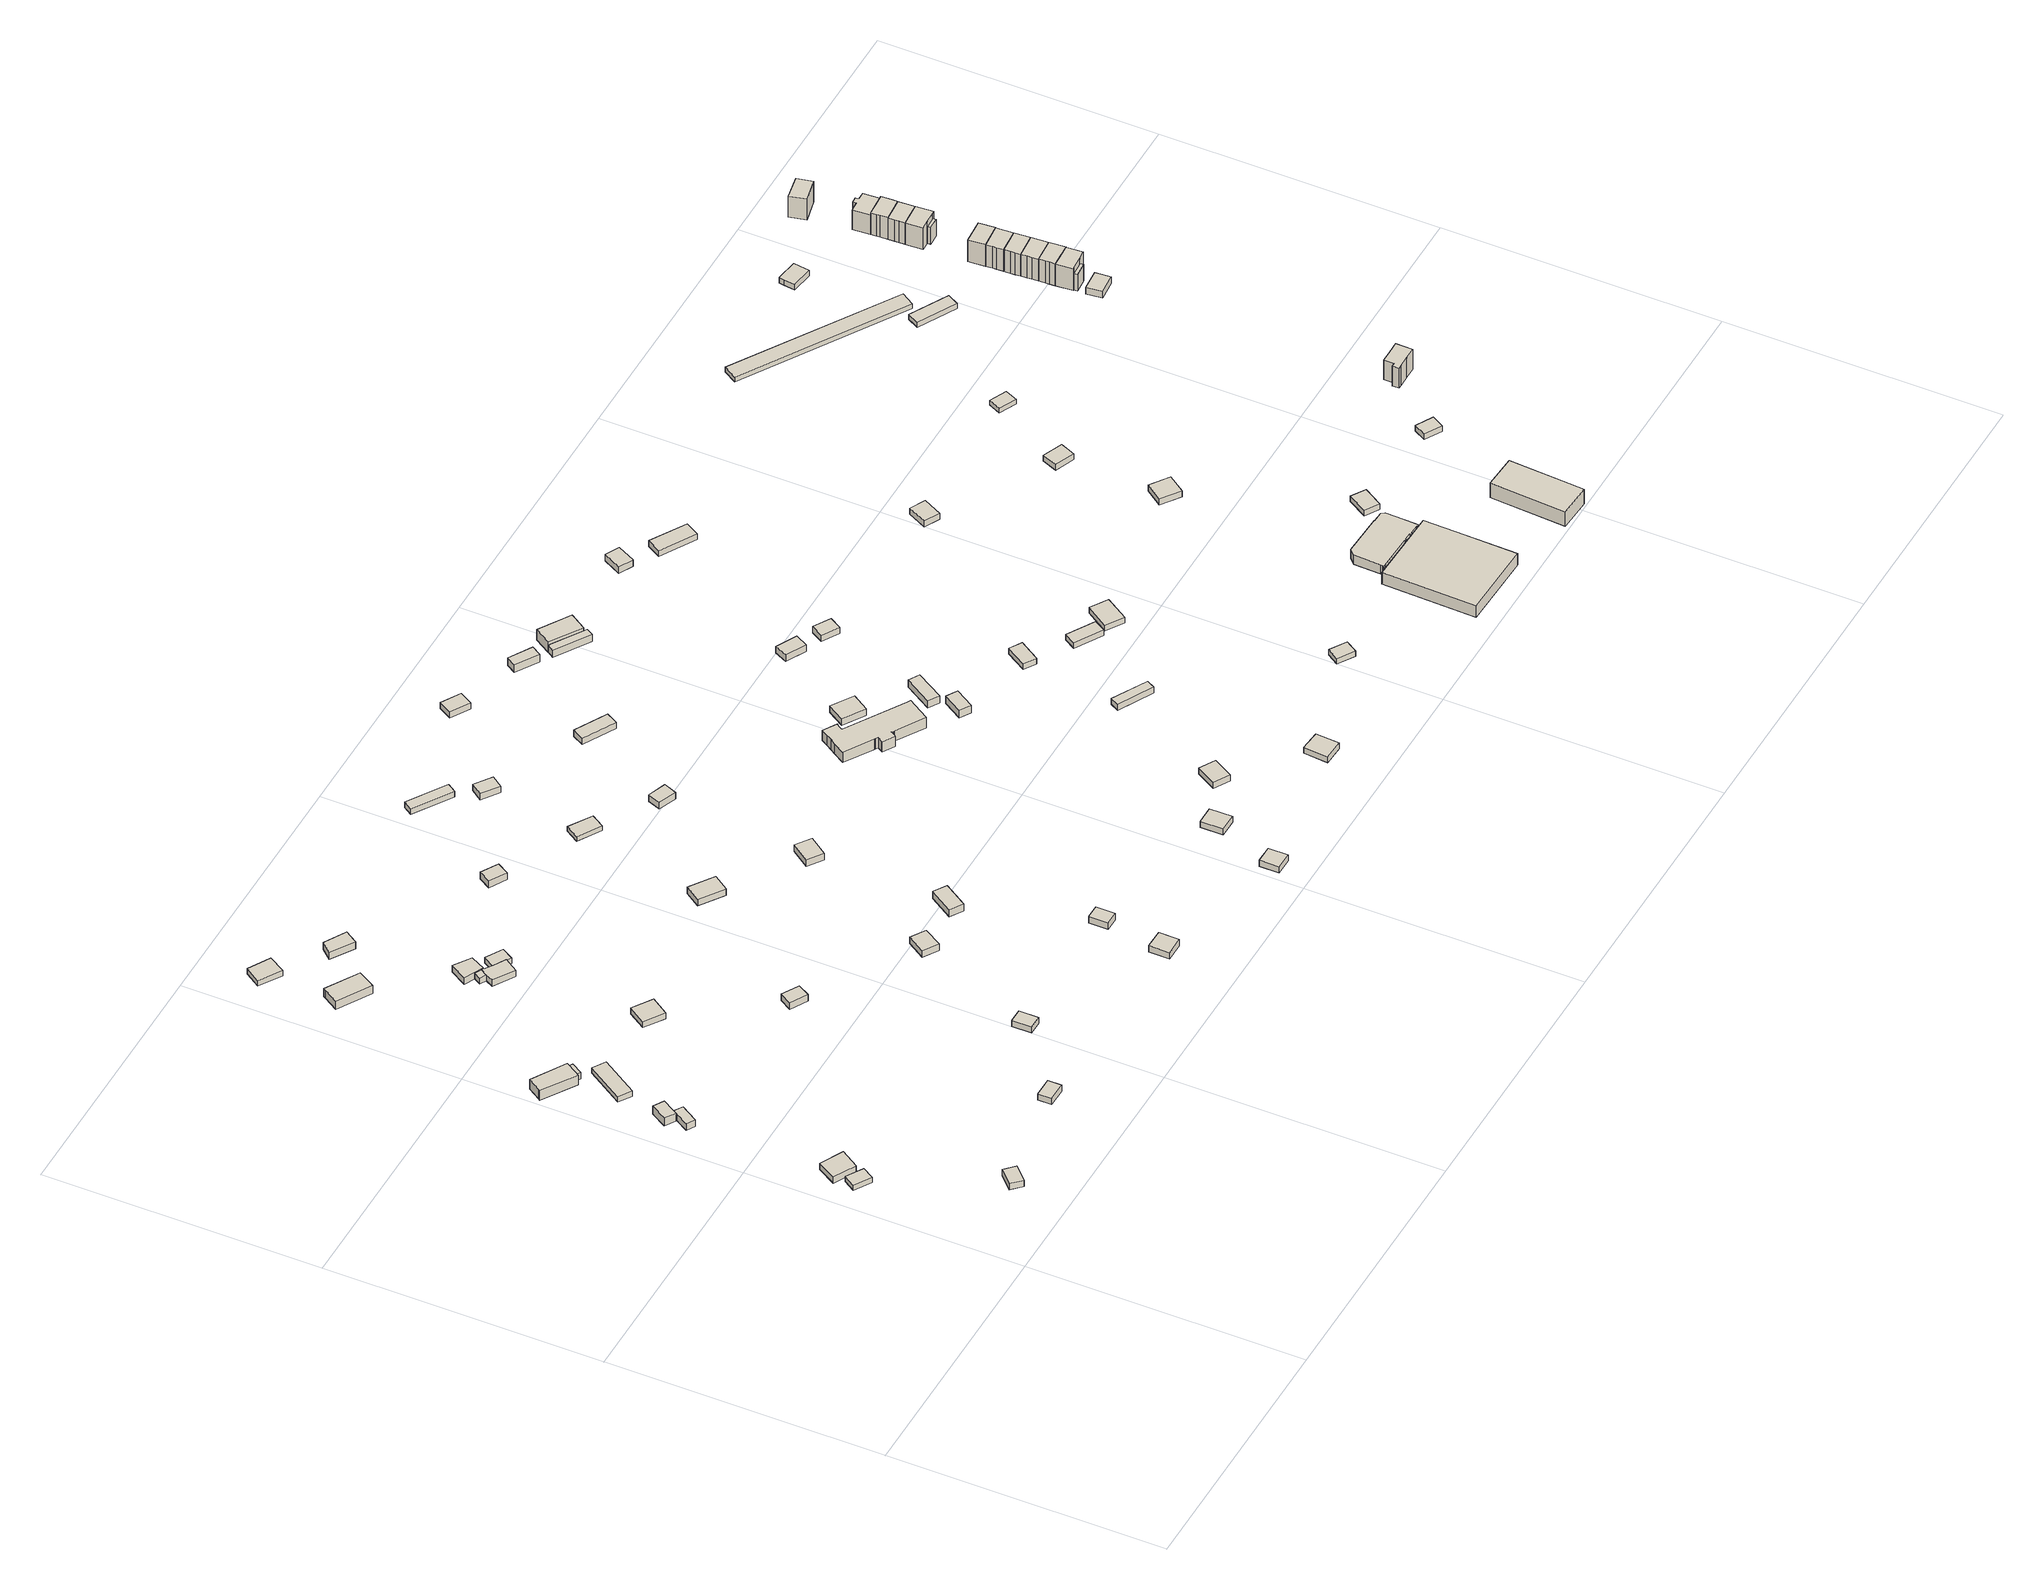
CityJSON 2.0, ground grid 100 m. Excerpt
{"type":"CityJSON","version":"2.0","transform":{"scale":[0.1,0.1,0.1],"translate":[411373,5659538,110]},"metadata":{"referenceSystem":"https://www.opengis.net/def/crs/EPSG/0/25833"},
"CityObjects":{
"building1":{"type":"Building","attributes":{"Dachtyp_tdc":"tdcPolyFlatRoof","Gemeindeschluessel":14612000,"Dachneigung":0,"QualitaetDacherkennung":60,"Geometrietyp2DReferenz":"3000","measuredHeight":2.19,"function":"31001_9998","roofType":"1000"},"geometry":[{"type":"Solid","lod":"1","boundaries":[[[[0,1,2,3]],[[4,5,6,7]],[[3,5,4,0]],[[2,6,5,3]],[[1,7,6,2]],[[0,4,7,1]]]]}]},
"building2":{"type":"Building","attributes":{"Gemeindeschluessel":14612000,"Dachtyp_tdc":"tdcPolyFlatRoof","Dachneigung":0,"QualitaetDacherkennung":74,"Geometrietyp2DReferenz":"3000","measuredHeight":2.67,"function":"31001_9998","roofType":"1000"},"geometry":[{"type":"Solid","lod":"1","boundaries":[[[[8,9,10,11]],[[12,13,14,15]],[[11,13,12,8]],[[10,14,13,11]],[[9,15,14,10]],[[8,12,15,9]]]]}]},
"building3":{"type":"Building","attributes":{"Dachtyp_tdc":"tdcGableRoof","Gemeindeschluessel":14612000,"Dachneigung":15.47,"QualitaetDacherkennung":60,"Geometrietyp2DReferenz":"3000","measuredHeight":3.1,"function":"31001_9998","roofType":"3100"},"geometry":[{"type":"Solid","lod":"1","boundaries":[[[[16,17,18,19]],[[20,21,22,23]],[[19,21,20,16]],[[18,22,21,19]],[[17,23,22,18]],[[16,20,23,17]]]]}]},
"building4":{"type":"Building","attributes":{"Dachtyp_tdc":"tdcPolyFlatRoof","Gemeindeschluessel":14612000,"Dachneigung":0,"QualitaetDacherkennung":65,"Geometrietyp2DReferenz":"3000","measuredHeight":2.77,"function":"31001_9998","roofType":"1000"},"geometry":[{"type":"Solid","lod":"1","boundaries":[[[[24,25,26,27,28,29]],[[30,31,32,33,34,35]],[[29,31,30,24]],[[28,32,31,29]],[[27,33,32,28]],[[26,34,33,27]],[[25,35,34,26]],[[24,30,35,25]]]]}]},
"building5":{"type":"Building","attributes":{"Dachtyp_tdc":"tdcPolyFlatRoof","Gemeindeschluessel":14612000,"Dachneigung":0,"QualitaetDacherkennung":77,"Geometrietyp2DReferenz":"3000","measuredHeight":3.38,"function":"31001_9998","roofType":"1000"},"geometry":[{"type":"Solid","lod":"1","boundaries":[[[[36,37,38,39,40]],[[41,42,43,33,32]],[[40,42,41,36]],[[39,43,42,40]],[[38,33,43,39]],[[37,32,33,38]],[[36,41,32,37]]]]}]},
"building6":{"type":"Building","attributes":{"Dachtyp_tdc":"tdcPolyFlatRoof","Gemeindeschluessel":14612000,"Dachneigung":8.25,"QualitaetDacherkennung":82,"Geometrietyp2DReferenz":"3000","measuredHeight":4.63,"function":"31001_9998","roofType":"2100"},"geometry":[{"type":"Solid","lod":"1","boundaries":[[[[44,45,46,47,48,49]],[[50,51,52,53,54,55]],[[49,51,50,44]],[[48,52,51,49]],[[47,53,52,48]],[[46,54,53,47]],[[45,55,54,46]],[[44,50,55,45]]]]}]},
"building7":{"type":"Building","attributes":{"Dachtyp_tdc":"tdcPolyFlatRoof","Gemeindeschluessel":14612000,"Dachneigung":2.99,"QualitaetDacherkennung":65,"Geometrietyp2DReferenz":"3000","measuredHeight":2.38,"function":"31001_9998","roofType":"2100"},"geometry":[{"type":"Solid","lod":"1","boundaries":[[[[56,57,58,59]],[[60,61,62,63]],[[59,61,60,56]],[[58,62,61,59]],[[57,63,62,58]],[[56,60,63,57]]]]}]},
"building8":{"type":"Building","attributes":{"Dachtyp_tdc":"tdcPolyFlatRoof","Gemeindeschluessel":14612000,"Dachneigung":6.29,"QualitaetDacherkennung":55,"Geometrietyp2DReferenz":"3000","measuredHeight":2.85,"function":"31001_9998","roofType":"2100"},"geometry":[{"type":"Solid","lod":"1","boundaries":[[[[64,65,66,67]],[[68,69,70,71]],[[67,69,68,64]],[[66,70,69,67]],[[65,71,70,66]],[[64,68,71,65]]]]}]},
"building9":{"type":"Building","attributes":{"Dachtyp_tdc":"tdcGableRoof","Gemeindeschluessel":14612000,"Dachneigung":10.19,"QualitaetDacherkennung":30,"Geometrietyp2DReferenz":"3000","measuredHeight":3.27,"function":"31001_9998","roofType":"3100"},"geometry":[{"type":"Solid","lod":"1","boundaries":[[[[72,73,74,75]],[[76,77,78,79]],[[75,77,76,72]],[[74,78,77,75]],[[73,79,78,74]],[[72,76,79,73]]]]}]},
"building10":{"type":"Building","attributes":{"Dachtyp_tdc":"tdcFreeFormRoof","Gemeindeschluessel":14612000,"Dachneigung":12.77,"QualitaetDacherkennung":85,"Geometrietyp2DReferenz":"3000","measuredHeight":3.89,"function":"31001_9998","roofType":"5000"},"geometry":[{"type":"Solid","lod":"1","boundaries":[[[[80,81,82,83,84]],[[85,86,87,88,89]],[[84,86,85,80]],[[83,87,86,84]],[[82,88,87,83]],[[81,89,88,82]],[[80,85,89,81]]]]}]},
"building11":{"type":"Building","attributes":{"Dachtyp_tdc":"tdcPolyFlatRoof","Gemeindeschluessel":14612000,"Dachneigung":4.41,"QualitaetDacherkennung":58,"Geometrietyp2DReferenz":"3000","measuredHeight":2.63,"function":"31001_9998","roofType":"2100"},"geometry":[{"type":"Solid","lod":"1","boundaries":[[[[90,91,92,93]],[[94,95,96,97]],[[93,95,94,90]],[[92,96,95,93]],[[91,97,96,92]],[[90,94,97,91]]]]}]},
"building12":{"type":"Building","attributes":{"Dachtyp_tdc":"tdcPolyFlatRoof","Gemeindeschluessel":14612000,"Dachneigung":3.21,"QualitaetDacherkennung":76,"Geometrietyp2DReferenz":"3000","measuredHeight":2.67,"function":"31001_9998","roofType":"2100"},"geometry":[{"type":"Solid","lod":"1","boundaries":[[[[98,99,100,101]],[[102,103,104,105]],[[101,103,102,98]],[[100,104,103,101]],[[99,105,104,100]],[[98,102,105,99]]]]}]},
"building13":{"type":"Building","attributes":{"Gemeindeschluessel":14612000,"Geometrietyp2DReferenz":"3000","function":"31001_9998","roofType":"9999"},"children":["building13-1","building13-2","building13-3"]},
"building13-1":{"type":"BuildingPart","attributes":{"Dachtyp_tdc":"tdcPolyFlatRoof","Dachneigung":4.02,"QualitaetDacherkennung":65,"Geometrietyp2DReferenz":"3000","measuredHeight":2.6,"roofType":"2100"},"parents":["building13"],"geometry":[{"type":"Solid","lod":"1","boundaries":[[[[106,107,108,109]],[[110,111,112,113]],[[109,111,110,106]],[[108,112,111,109]],[[107,113,112,108]],[[106,110,113,107]]]]}]},
"building13-2":{"type":"BuildingPart","attributes":{"Dachtyp_tdc":"tdcPolyFlatRoof","Dachneigung":4.19,"QualitaetDacherkennung":69,"Geometrietyp2DReferenz":"3000","measuredHeight":2.84,"roofType":"2100"},"parents":["building13"],"geometry":[{"type":"Solid","lod":"1","boundaries":[[[[114,115,116,117,118,119,120,121]],[[122,113,112,123,124,125,126,127]],[[121,113,122,114]],[[120,112,113,121]],[[119,123,112,120]],[[118,124,123,119]],[[117,125,124,118]],[[116,126,125,117]],[[115,127,126,116]],[[114,122,127,115]]]]}]},
"building13-3":{"type":"BuildingPart","attributes":{"Dachtyp_tdc":"tdcPolyFlatRoof","Dachneigung":5.09,"QualitaetDacherkennung":75,"Geometrietyp2DReferenz":"3000","measuredHeight":3.14,"roofType":"2100"},"parents":["building13"],"geometry":[{"type":"Solid","lod":"1","boundaries":[[[[128,129,130,131,132]],[[133,134,135,123,111]],[[132,134,133,128]],[[131,135,134,132]],[[130,123,135,131]],[[129,111,123,130]],[[128,133,111,129]]]]}]},
"building14":{"type":"Building","attributes":{"Dachtyp_tdc":"tdcPolyFlatRoof","Gemeindeschluessel":14612000,"Dachneigung":3.77,"QualitaetDacherkennung":76,"Geometrietyp2DReferenz":"3000","measuredHeight":2.99,"function":"31001_9998","roofType":"2100"},"geometry":[{"type":"Solid","lod":"1","boundaries":[[[[136,137,138,139]],[[140,141,142,143]],[[139,141,140,136]],[[138,142,141,139]],[[137,143,142,138]],[[136,140,143,137]]]]}]},
"building15":{"type":"Building","attributes":{"Dachtyp_tdc":"tdcPolyFlatRoof","Gemeindeschluessel":14612000,"Dachneigung":6.79,"QualitaetDacherkennung":83,"Geometrietyp2DReferenz":"3000","measuredHeight":3.22,"function":"31001_9998","roofType":"2100"},"geometry":[{"type":"Solid","lod":"1","boundaries":[[[[144,145,146,147]],[[148,149,150,151]],[[147,149,148,144]],[[146,150,149,147]],[[145,151,150,146]],[[144,148,151,145]]]]}]},
"building16":{"type":"Building","attributes":{"Dachtyp_tdc":"tdcGableRoof","Gemeindeschluessel":14612000,"Dachneigung":20.32,"QualitaetDacherkennung":47,"Geometrietyp2DReferenz":"3000","measuredHeight":3.63,"function":"31001_9998","roofType":"3100"},"geometry":[{"type":"Solid","lod":"1","boundaries":[[[[152,153,154,155]],[[156,157,158,159]],[[155,157,156,152]],[[154,158,157,155]],[[153,159,158,154]],[[152,156,159,153]]]]}]},
"building17":{"type":"Building","attributes":{"Dachtyp_tdc":"tdcPolyFlatRoof","Gemeindeschluessel":14612000,"Dachneigung":7.93,"QualitaetDacherkennung":79,"Geometrietyp2DReferenz":"3000","measuredHeight":2.63,"function":"31001_9998","roofType":"2100"},"geometry":[{"type":"Solid","lod":"1","boundaries":[[[[160,161,162,163,164]],[[165,166,167,168,169]],[[164,166,165,160]],[[163,167,166,164]],[[162,168,167,163]],[[161,169,168,162]],[[160,165,169,161]]]]}]},
"building18":{"type":"Building","attributes":{"Dachtyp_tdc":"tdcPolyFlatRoof","Gemeindeschluessel":14612000,"Dachneigung":0,"QualitaetDacherkennung":78,"Geometrietyp2DReferenz":"3000","measuredHeight":2.7,"function":"31001_9998","roofType":"1000"},"geometry":[{"type":"Solid","lod":"1","boundaries":[[[[170,171,172,173]],[[174,175,176,177]],[[173,175,174,170]],[[172,176,175,173]],[[171,177,176,172]],[[170,174,177,171]]]]}]},
"building19":{"type":"Building","attributes":{"Dachtyp_tdc":"tdcPolyFlatRoof","Gemeindeschluessel":14612000,"Dachneigung":5.38,"QualitaetDacherkennung":81,"Geometrietyp2DReferenz":"3000","measuredHeight":3.2,"function":"31001_9998","roofType":"2100"},"geometry":[{"type":"Solid","lod":"1","boundaries":[[[[178,179,180,181]],[[182,183,184,185]],[[181,183,182,178]],[[180,184,183,181]],[[179,185,184,180]],[[178,182,185,179]]]]}]},
"building20":{"type":"Building","attributes":{"Dachtyp_tdc":"tdcHipAndGableRoof","Gemeindeschluessel":14612000,"Dachneigung":15.43,"QualitaetDacherkennung":49,"Geometrietyp2DReferenz":"3000","measuredHeight":3.57,"function":"31001_9998","roofType":"5000"},"geometry":[{"type":"Solid","lod":"1","boundaries":[[[[186,187,188,189]],[[190,191,192,193]],[[189,191,190,186]],[[188,192,191,189]],[[187,193,192,188]],[[186,190,193,187]]]]}]},
"building21":{"type":"Building","attributes":{"Dachtyp_tdc":"tdcTentRoof","Gemeindeschluessel":14612000,"Dachneigung":10.96,"QualitaetDacherkennung":52,"Geometrietyp2DReferenz":"3000","measuredHeight":3.42,"function":"31001_9998","roofType":"3500"},"geometry":[{"type":"Solid","lod":"1","boundaries":[[[[194,195,196,197]],[[198,199,200,201]],[[197,199,198,194]],[[196,200,199,197]],[[195,201,200,196]],[[194,198,201,195]]]]}]},
"building22":{"type":"Building","attributes":{"Dachtyp_tdc":"tdcGableRoof","Gemeindeschluessel":14612000,"Dachneigung":11.71,"QualitaetDacherkennung":52,"Geometrietyp2DReferenz":"3000","measuredHeight":3.81,"function":"31001_9998","roofType":"3100"},"geometry":[{"type":"Solid","lod":"1","boundaries":[[[[202,203,204,205]],[[206,207,208,209]],[[205,207,206,202]],[[204,208,207,205]],[[203,209,208,204]],[[202,206,209,203]]]]}]},
"building23":{"type":"Building","attributes":{"Dachtyp_tdc":"tdcPolyFlatRoof","Gemeindeschluessel":14612000,"Dachneigung":10.62,"QualitaetDacherkennung":58,"Geometrietyp2DReferenz":"3000","measuredHeight":3.45,"function":"31001_9998","roofType":"2100"},"geometry":[{"type":"Solid","lod":"1","boundaries":[[[[210,211,212,213]],[[214,215,216,217]],[[213,215,214,210]],[[212,216,215,213]],[[211,217,216,212]],[[210,214,217,211]]]]}]},
"building24":{"type":"Building","attributes":{"Dachtyp_tdc":"tdcGableRoof","Gemeindeschluessel":14612000,"Dachneigung":15.2,"QualitaetDacherkennung":51,"Geometrietyp2DReferenz":"3000","measuredHeight":2.6,"function":"31001_9998","roofType":"3100"},"geometry":[{"type":"Solid","lod":"1","boundaries":[[[[218,219,220,221]],[[222,223,224,225]],[[221,223,222,218]],[[220,224,223,221]],[[219,225,224,220]],[[218,222,225,219]]]]}]},
"building25":{"type":"Building","attributes":{"Dachtyp_tdc":"tdcPolyFlatRoof","Gemeindeschluessel":14612000,"Dachneigung":0,"QualitaetDacherkennung":83,"Geometrietyp2DReferenz":"3000","measuredHeight":2.79,"function":"31001_9998","roofType":"1000"},"geometry":[{"type":"Solid","lod":"1","boundaries":[[[[226,227,228,229]],[[230,231,232,233]],[[229,231,230,226]],[[228,232,231,229]],[[227,233,232,228]],[[226,230,233,227]]]]}]},
"building26":{"type":"Building","attributes":{"Dachtyp_tdc":"tdcGableRoof","Gemeindeschluessel":14612000,"Dachneigung":15.98,"QualitaetDacherkennung":61,"Geometrietyp2DReferenz":"3000","measuredHeight":2.71,"function":"31001_9998","roofType":"3100"},"geometry":[{"type":"Solid","lod":"1","boundaries":[[[[234,235,236,237]],[[238,239,240,241]],[[237,239,238,234]],[[236,240,239,237]],[[235,241,240,236]],[[234,238,241,235]]]]}]},
"building27":{"type":"Building","attributes":{"Dachtyp_tdc":"tdcGableRoof","Gemeindeschluessel":14612000,"Dachneigung":13.37,"QualitaetDacherkennung":80,"Geometrietyp2DReferenz":"3000","measuredHeight":3.08,"function":"31001_9998","roofType":"3100"},"geometry":[{"type":"Solid","lod":"1","boundaries":[[[[242,243,244,245]],[[246,247,248,249]],[[245,247,246,242]],[[244,248,247,245]],[[243,249,248,244]],[[242,246,249,243]]]]}]},
"building28":{"type":"Building","attributes":{"Dachtyp_tdc":"tdcPolyFlatRoof","Gemeindeschluessel":14612000,"Dachneigung":6.97,"QualitaetDacherkennung":77,"Geometrietyp2DReferenz":"3000","measuredHeight":3.12,"function":"31001_9998","roofType":"2100"},"geometry":[{"type":"Solid","lod":"1","boundaries":[[[[250,251,252,253]],[[254,255,256,257]],[[253,255,254,250]],[[252,256,255,253]],[[251,257,256,252]],[[250,254,257,251]]]]}]},
"building29":{"type":"Building","attributes":{"Dachtyp_tdc":"tdcHipAndGableRoof","Gemeindeschluessel":14612000,"Dachneigung":10.54,"QualitaetDacherkennung":52,"Geometrietyp2DReferenz":"3000","measuredHeight":3.24,"function":"31001_9998","roofType":"5000"},"geometry":[{"type":"Solid","lod":"1","boundaries":[[[[258,259,260,261]],[[262,263,264,265]],[[261,263,262,258]],[[260,264,263,261]],[[259,265,264,260]],[[258,262,265,259]]]]}]},
"building30":{"type":"Building","attributes":{"Dachtyp_tdc":"tdcHipAndGableRoof","Gemeindeschluessel":14612000,"Dachneigung":11.2,"QualitaetDacherkennung":63,"Geometrietyp2DReferenz":"3000","measuredHeight":3.08,"function":"31001_9998","roofType":"5000"},"geometry":[{"type":"Solid","lod":"1","boundaries":[[[[266,267,268,269]],[[270,271,272,273]],[[269,271,270,266]],[[268,272,271,269]],[[267,273,272,268]],[[266,270,273,267]]]]}]},
"building31":{"type":"Building","attributes":{"Dachtyp_tdc":"tdcPolyFlatRoof","Gemeindeschluessel":14612000,"Dachneigung":0,"QualitaetDacherkennung":61,"Geometrietyp2DReferenz":"3000","measuredHeight":2.67,"function":"31001_9998","roofType":"1000"},"geometry":[{"type":"Solid","lod":"1","boundaries":[[[[274,275,276,277]],[[278,279,280,281]],[[277,279,278,274]],[[276,280,279,277]],[[275,281,280,276]],[[274,278,281,275]]]]}]},
"building32":{"type":"Building","attributes":{"Dachtyp_tdc":"tdcPolyFlatRoof","Gemeindeschluessel":14612000,"Dachneigung":2.78,"QualitaetDacherkennung":72,"Geometrietyp2DReferenz":"3000","measuredHeight":2.74,"function":"31001_9998","roofType":"2100"},"geometry":[{"type":"Solid","lod":"1","boundaries":[[[[282,283,284,285]],[[286,287,288,289]],[[285,287,286,282]],[[284,288,287,285]],[[283,289,288,284]],[[282,286,289,283]]]]}]},
"building33":{"type":"Building","attributes":{"Dachtyp_tdc":"tdcGableRoof","Gemeindeschluessel":14612000,"Dachneigung":12.45,"QualitaetDacherkennung":87,"Geometrietyp2DReferenz":"3000","measuredHeight":3.04,"function":"31001_9998","roofType":"3100"},"geometry":[{"type":"Solid","lod":"1","boundaries":[[[[290,291,292,293]],[[294,295,296,297]],[[293,295,294,290]],[[292,296,295,293]],[[291,297,296,292]],[[290,294,297,291]]]]}]},
"building34":{"type":"Building","attributes":{"Dachtyp_tdc":"tdcFreeFormRoof","Gemeindeschluessel":14612000,"Dachneigung":19.95,"QualitaetDacherkennung":76,"Geometrietyp2DReferenz":"3000","measuredHeight":5.68,"function":"31001_9998","roofType":"5000"},"geometry":[{"type":"Solid","lod":"1","boundaries":[[[[298,299,300,301,302,303,304,305,306,307,308,309,310,311,312,313,314,315,316,317,318,319]],[[320,321,322,323,324,325,326,327,328,329,330,331,332,333,334,335,336,337,338,339,340,341]],[[319,321,320,298]],[[318,322,321,319]],[[317,323,322,318]],[[316,324,323,317]],[[315,325,324,316]],[[314,326,325,315]],[[313,327,326,314]],[[312,328,327,313]],[[311,329,328,312]],[[310,330,329,311]],[[309,331,330,310]],[[308,332,331,309]],[[307,333,332,308]],[[306,334,333,307]],[[305,335,334,306]],[[304,336,335,305]],[[303,337,336,304]],[[302,338,337,303]],[[301,339,338,302]],[[300,340,339,301]],[[299,341,340,300]],[[298,320,341,299]]]]}]},
"building35":{"type":"Building","attributes":{"Dachtyp_tdc":"tdcPolyFlatRoof","Gemeindeschluessel":14612000,"Dachneigung":3.28,"QualitaetDacherkennung":84,"Geometrietyp2DReferenz":"3000","measuredHeight":2.96,"function":"31001_9998","roofType":"2100"},"geometry":[{"type":"Solid","lod":"1","boundaries":[[[[342,343,344,345]],[[346,347,348,349]],[[345,347,346,342]],[[344,348,347,345]],[[343,349,348,344]],[[342,346,349,343]]]]}]},
"building36":{"type":"Building","attributes":{"Dachtyp_tdc":"tdcGableRoof","Gemeindeschluessel":14612000,"Dachneigung":14.15,"QualitaetDacherkennung":78,"Geometrietyp2DReferenz":"3000","measuredHeight":3.52,"function":"31001_9998","roofType":"3100"},"geometry":[{"type":"Solid","lod":"1","boundaries":[[[[350,351,352,353]],[[354,355,356,357]],[[353,355,354,350]],[[352,356,355,353]],[[351,357,356,352]],[[350,354,357,351]]]]}]},
"building37":{"type":"Building","attributes":{"Dachtyp_tdc":"tdcGableRoof","Gemeindeschluessel":14612000,"Dachneigung":11.09,"QualitaetDacherkennung":56,"Geometrietyp2DReferenz":"3000","measuredHeight":3.23,"function":"31001_9998","roofType":"3100"},"geometry":[{"type":"Solid","lod":"1","boundaries":[[[[358,359,360,361]],[[362,363,364,365]],[[361,363,362,358]],[[360,364,363,361]],[[359,365,364,360]],[[358,362,365,359]]]]}]},
"building38":{"type":"Building","attributes":{"Dachtyp_tdc":"tdcPolyFlatRoof","Gemeindeschluessel":14612000,"Dachneigung":8.14,"QualitaetDacherkennung":82,"Geometrietyp2DReferenz":"3000","measuredHeight":3.46,"function":"31001_9998","roofType":"2100"},"geometry":[{"type":"Solid","lod":"1","boundaries":[[[[366,367,368,369]],[[370,371,372,373]],[[369,371,370,366]],[[368,372,371,369]],[[367,373,372,368]],[[366,370,373,367]]]]}]},
"building39":{"type":"Building","attributes":{"Dachtyp_tdc":"tdcPolyFlatRoof","Gemeindeschluessel":14612000,"Dachneigung":4.74,"QualitaetDacherkennung":84,"Geometrietyp2DReferenz":"3000","measuredHeight":3.33,"function":"31001_9998","roofType":"2100"},"geometry":[{"type":"Solid","lod":"1","boundaries":[[[[374,375,376,377]],[[378,379,380,381]],[[377,379,378,374]],[[376,380,379,377]],[[375,381,380,376]],[[374,378,381,375]]]]}]},
"building40":{"type":"Building","attributes":{"Dachtyp_tdc":"tdcPolyFlatRoof","Gemeindeschluessel":14612000,"Dachneigung":7.31,"QualitaetDacherkennung":73,"Geometrietyp2DReferenz":"3000","measuredHeight":3.19,"function":"31001_9998","roofType":"2100"},"geometry":[{"type":"Solid","lod":"1","boundaries":[[[[382,383,384,385,386]],[[387,388,389,390,391]],[[386,388,387,382]],[[385,389,388,386]],[[384,390,389,385]],[[383,391,390,384]],[[382,387,391,383]]]]}]},
"building41":{"type":"Building","attributes":{"Dachtyp_tdc":"tdcFreeFormRoof","Gemeindeschluessel":14612000,"Dachneigung":34.66,"QualitaetDacherkennung":83,"Geometrietyp2DReferenz":"3000","measuredHeight":5.57,"function":"31001_9998","roofType":"5000"},"geometry":[{"type":"Solid","lod":"1","boundaries":[[[[392,393,394,395,396,397]],[[398,399,400,401,402,403]],[[397,399,398,392]],[[396,400,399,397]],[[395,401,400,396]],[[394,402,401,395]],[[393,403,402,394]],[[392,398,403,393]]]]}]},
"building42":{"type":"Building","attributes":{"Dachtyp_tdc":"tdcPolyFlatRoof","Gemeindeschluessel":14612000,"Dachneigung":2.84,"QualitaetDacherkennung":66,"Geometrietyp2DReferenz":"3000","measuredHeight":2.6,"function":"31001_9998","roofType":"2100"},"geometry":[{"type":"Solid","lod":"1","boundaries":[[[[404,405,406,407]],[[408,409,410,411]],[[407,409,408,404]],[[406,410,409,407]],[[405,411,410,406]],[[404,408,411,405]]]]}]},
"building43":{"type":"Building","attributes":{"Dachtyp_tdc":"tdcPolyFlatRoof","Gemeindeschluessel":14612000,"Dachneigung":7.5,"QualitaetDacherkennung":74,"Geometrietyp2DReferenz":"3000","measuredHeight":3,"function":"31001_9998","roofType":"2100"},"geometry":[{"type":"Solid","lod":"1","boundaries":[[[[412,413,414,415]],[[416,417,418,419]],[[415,417,416,412]],[[414,418,417,415]],[[413,419,418,414]],[[412,416,419,413]]]]}]},
"building44":{"type":"Building","attributes":{"Dachtyp_tdc":"tdcPolyFlatRoof","Gemeindeschluessel":14612000,"Dachneigung":6.15,"QualitaetDacherkennung":57,"Geometrietyp2DReferenz":"3000","measuredHeight":2.83,"function":"31001_9998","roofType":"2100"},"geometry":[{"type":"Solid","lod":"1","boundaries":[[[[420,421,422,423]],[[424,425,426,427]],[[423,425,424,420]],[[422,426,425,423]],[[421,427,426,422]],[[420,424,427,421]]]]}]},
"building45":{"type":"Building","attributes":{"Dachtyp_tdc":"tdcPolyFlatRoof","Gemeindeschluessel":14612000,"Dachneigung":5.39,"QualitaetDacherkennung":76,"Geometrietyp2DReferenz":"3000","measuredHeight":2.94,"function":"31001_9998","roofType":"2100"},"geometry":[{"type":"Solid","lod":"1","boundaries":[[[[428,429,430,431]],[[432,433,434,435]],[[431,433,432,428]],[[430,434,433,431]],[[429,435,434,430]],[[428,432,435,429]]]]}]},
"building46":{"type":"Building","attributes":{"Dachtyp_tdc":"tdcPolyFlatRoof","Gemeindeschluessel":14612000,"Dachneigung":0,"QualitaetDacherkennung":74,"Geometrietyp2DReferenz":"3000","measuredHeight":2.27,"function":"31001_9998","roofType":"1000"},"geometry":[{"type":"Solid","lod":"1","boundaries":[[[[436,437,438,439]],[[440,441,442,443]],[[439,441,440,436]],[[438,442,441,439]],[[437,443,442,438]],[[436,440,443,437]]]]}]},
"building47":{"type":"Building","attributes":{"Dachtyp_tdc":"tdcPolyFlatRoof","Gemeindeschluessel":14612000,"Dachneigung":3.2,"QualitaetDacherkennung":84,"Geometrietyp2DReferenz":"3000","measuredHeight":2.33,"function":"31001_9998","roofType":"2100"},"geometry":[{"type":"Solid","lod":"1","boundaries":[[[[444,445,446,447]],[[448,449,450,451]],[[447,449,448,444]],[[446,450,449,447]],[[445,451,450,446]],[[444,448,451,445]]]]}]},
"building48":{"type":"Building","attributes":{"Dachtyp_tdc":"tdcGableRoof","Gemeindeschluessel":14612000,"Dachneigung":10.06,"QualitaetDacherkennung":67,"Geometrietyp2DReferenz":"3000","measuredHeight":3.05,"function":"31001_9998","roofType":"3100"},"geometry":[{"type":"Solid","lod":"1","boundaries":[[[[452,453,454,455]],[[456,457,458,459]],[[455,457,456,452]],[[454,458,457,455]],[[453,459,458,454]],[[452,456,459,453]]]]}]},
"building49":{"type":"Building","attributes":{"Dachtyp_tdc":"tdcPolyFlatRoof","Gemeindeschluessel":14612000,"Dachneigung":0,"QualitaetDacherkennung":81,"Geometrietyp2DReferenz":"3000","measuredHeight":2.39,"function":"31001_9998","roofType":"1000"},"geometry":[{"type":"Solid","lod":"1","boundaries":[[[[460,461,462,463]],[[464,465,466,467]],[[463,465,464,460]],[[462,466,465,463]],[[461,467,466,462]],[[460,464,467,461]]]]}]},
"building50":{"type":"Building","attributes":{"Dachtyp_tdc":"tdcHipAndGableRoof","Gemeindeschluessel":14612000,"Dachneigung":13.74,"QualitaetDacherkennung":55,"Geometrietyp2DReferenz":"3000","measuredHeight":2.89,"function":"31001_9998","roofType":"5000"},"geometry":[{"type":"Solid","lod":"1","boundaries":[[[[468,469,470,471]],[[472,473,474,475]],[[471,473,472,468]],[[470,474,473,471]],[[469,475,474,470]],[[468,472,475,469]]]]}]},
"building51":{"type":"Building","attributes":{"Dachtyp_tdc":"tdcGableRoof","Gemeindeschluessel":14612000,"Dachneigung":12.08,"QualitaetDacherkennung":63,"Geometrietyp2DReferenz":"3000","measuredHeight":3.12,"function":"31001_9998","roofType":"3100"},"geometry":[{"type":"Solid","lod":"1","boundaries":[[[[476,477,478,479]],[[480,481,482,483]],[[479,481,480,476]],[[478,482,481,479]],[[477,483,482,478]],[[476,480,483,477]]]]}]},
"building52":{"type":"Building","attributes":{"Gemeindeschluessel":14612000,"Dachneigung":90,"Dachorientierung":0,"MittlereTraufHoehe":116.28,"QualitaetDacherkennung":78,"ObjektHoehe":4.92,"BodenHoehe":111.35,"Geometrietyp2DReferenz":"3000","AbsoluteHoehe":116.28,"Dachflaeche":955.26,"measuredHeight":4.92,"function":"31001_2000","roofType":"1000","storeysAboveGround":2},"geometry":[{"type":"Solid","lod":"1","boundaries":[[[[484,485,486,487]],[[488,489,490,491]],[[487,489,488,484]],[[486,490,489,487]],[[485,491,490,486]],[[484,488,491,485]]]]}]},
"building53":{"type":"Building","attributes":{"Dachtyp_tdc":"tdcPolyFlatRoof","Gemeindeschluessel":14612000,"Dachneigung":0,"QualitaetDacherkennung":54,"Geometrietyp2DReferenz":"3000","measuredHeight":3.94,"function":"31001_2000","roofType":"1000"},"geometry":[{"type":"Solid","lod":"1","boundaries":[[[[492,493,494,495,496,497,498,499,500,501,502,503,504,505,506,507,508,509,510,511,512,513,514,515,516,517]],[[518,519,520,521,522,523,524,525,526,527,528,529,530,531,532,533,534,535,536,537,538,539,540,541,542,543]],[[517,519,518,492]],[[516,520,519,517]],[[515,521,520,516]],[[514,522,521,515]],[[513,523,522,514]],[[512,524,523,513]],[[511,525,524,512]],[[510,526,525,511]],[[509,527,526,510]],[[508,528,527,509]],[[507,529,528,508]],[[506,530,529,507]],[[505,531,530,506]],[[504,532,531,505]],[[503,533,532,504]],[[502,534,533,503]],[[501,535,534,502]],[[500,536,535,501]],[[499,537,536,500]],[[498,538,537,499]],[[497,539,538,498]],[[496,540,539,497]],[[495,541,540,496]],[[494,542,541,495]],[[493,543,542,494]],[[492,518,543,493]]]]}]},
"building54":{"type":"Building","attributes":{"Dachtyp_tdc":"tdcGableRoof","Gemeindeschluessel":14612000,"Dachneigung":10.09,"QualitaetDacherkennung":69,"Geometrietyp2DReferenz":"3000","measuredHeight":3.06,"function":"31001_9998","roofType":"3100"},"geometry":[{"type":"Solid","lod":"1","boundaries":[[[[544,545,546,547]],[[548,549,550,551]],[[547,549,548,544]],[[546,550,549,547]],[[545,551,550,546]],[[544,548,551,545]]]]}]},
"building55":{"type":"Building","attributes":{"Dachtyp_tdc":"tdcPolyFlatRoof","Gemeindeschluessel":14612000,"Dachneigung":5.13,"QualitaetDacherkennung":58,"Geometrietyp2DReferenz":"3000","measuredHeight":2.59,"function":"31001_9998","roofType":"2100"},"geometry":[{"type":"Solid","lod":"1","boundaries":[[[[552,553,554,555]],[[556,557,558,559]],[[555,557,556,552]],[[554,558,557,555]],[[553,559,558,554]],[[552,556,559,553]]]]}]},
"building56":{"type":"Building","attributes":{"Dachtyp_tdc":"tdcPolyFlatRoof","Gemeindeschluessel":14612000,"Dachneigung":0,"QualitaetDacherkennung":82,"Geometrietyp2DReferenz":"3000","measuredHeight":2.42,"function":"31001_9998","roofType":"1000"},"geometry":[{"type":"Solid","lod":"1","boundaries":[[[[560,561,562,563]],[[564,565,566,567]],[[563,565,564,560]],[[562,566,565,563]],[[561,567,566,562]],[[560,564,567,561]]]]}]},
"building57":{"type":"Building","attributes":{"name":"Straßenmeisterei Dresden-Nord","Dachtyp_tdc":"tdcGableRoof","Gemeindeschluessel":14612000,"Dachneigung":18.14,"QualitaetDacherkennung":96,"Geometrietyp2DReferenz":"3000","measuredHeight":7.34,"function":"31001_3010","roofType":"3100"},"geometry":[{"type":"Solid","lod":"1","boundaries":[[[[568,569,570,571]],[[572,573,574,575]],[[571,573,572,568]],[[570,574,573,571]],[[569,575,574,570]],[[568,572,575,569]]]]}]},
"building58":{"type":"Building","attributes":{"Dachtyp_tdc":"tdcGableRoof","Gemeindeschluessel":14612000,"Dachneigung":10.41,"QualitaetDacherkennung":75,"Geometrietyp2DReferenz":"3000","measuredHeight":2.33,"function":"31001_9998","roofType":"3100"},"geometry":[{"type":"Solid","lod":"1","boundaries":[[[[576,577,578,579]],[[580,581,582,583]],[[579,581,580,576]],[[578,582,581,579]],[[577,583,582,578]],[[576,580,583,577]]]]}]},
"building59":{"type":"Building","attributes":{"Dachtyp_tdc":"tdcGableRoof","Gemeindeschluessel":14612000,"Dachneigung":10.33,"QualitaetDacherkennung":70,"Geometrietyp2DReferenz":"3000","measuredHeight":2.69,"function":"31001_9998","roofType":"3100"},"geometry":[{"type":"Solid","lod":"1","boundaries":[[[[584,585,586,587]],[[588,589,590,591]],[[587,589,588,584]],[[586,590,589,587]],[[585,591,590,586]],[[584,588,591,585]]]]}]},
"building60":{"type":"Building","attributes":{"Dachtyp_tdc":"tdcPolyFlatRoof","Gemeindeschluessel":14612000,"Dachneigung":0,"QualitaetDacherkennung":59,"Geometrietyp2DReferenz":"3000","measuredHeight":2.01,"function":"31001_2463","roofType":"1000"},"geometry":[{"type":"Solid","lod":"1","boundaries":[[[[592,593,594,595]],[[596,597,598,599]],[[595,597,596,592]],[[594,598,597,595]],[[593,599,598,594]],[[592,596,599,593]]]]}]},
"building61":{"type":"Building","attributes":{"Dachtyp_tdc":"tdcGableRoof","Gemeindeschluessel":14612000,"Dachneigung":48.64,"QualitaetDacherkennung":87,"Geometrietyp2DReferenz":"3000","measuredHeight":11.66,"function":"31001_9998","roofType":"3100"},"geometry":[{"type":"Solid","lod":"1","boundaries":[[[[600,601,602,603,604,605,606,607,608]],[[609,610,611,612,613,614,615,616,617]],[[608,610,609,600]],[[607,611,610,608]],[[606,612,611,607]],[[605,613,612,606]],[[604,614,613,605]],[[603,615,614,604]],[[602,616,615,603]],[[601,617,616,602]],[[600,609,617,601]]]]}]},
"building62":{"type":"Building","attributes":{"Dachtyp_tdc":"tdcPolyFlatRoof","Gemeindeschluessel":14612000,"Dachneigung":3.1,"QualitaetDacherkennung":66,"Geometrietyp2DReferenz":"3000","measuredHeight":2.31,"function":"31001_9998","roofType":"2100"},"geometry":[{"type":"Solid","lod":"1","boundaries":[[[[618,619,620,621]],[[622,623,624,625]],[[621,623,622,618]],[[620,624,623,621]],[[619,625,624,620]],[[618,622,625,619]]]]}]},
"building63":{"type":"Building","attributes":{"Dachtyp_tdc":"tdcPolyFlatRoof","Gemeindeschluessel":14612000,"Dachneigung":3.61,"QualitaetDacherkennung":86,"Geometrietyp2DReferenz":"3000","measuredHeight":2.69,"function":"31001_9998","roofType":"2100"},"geometry":[{"type":"Solid","lod":"1","boundaries":[[[[626,627,628,629,630]],[[631,632,633,634,635]],[[630,632,631,626]],[[629,633,632,630]],[[628,634,633,629]],[[627,635,634,628]],[[626,631,635,627]]]]}]},
"building64":{"type":"Building","attributes":{"Dachtyp_tdc":"tdcPolyFlatRoof","Gemeindeschluessel":14612000,"Dachneigung":3.44,"QualitaetDacherkennung":84,"Geometrietyp2DReferenz":"3000","measuredHeight":2.96,"function":"31001_9998","roofType":"2100"},"geometry":[{"type":"Solid","lod":"1","boundaries":[[[[636,637,638,639]],[[640,641,642,643]],[[639,641,640,636]],[[638,642,641,639]],[[637,643,642,638]],[[636,640,643,637]]]]}]},
"building65":{"type":"Building","attributes":{"Gemeindeschluessel":14612000,"Geometrietyp2DReferenz":"3000","function":"31001_9998","roofType":"9999"},"children":["building65-1","building65-2"]},
"building65-1":{"type":"BuildingPart","attributes":{"Dachtyp_tdc":"tdcHipAndGableRoof","Dachneigung":46.9,"QualitaetDacherkennung":69,"Geometrietyp2DReferenz":"3000","measuredHeight":11.83,"roofType":"5000"},"parents":["building65"],"geometry":[{"type":"Solid","lod":"1","boundaries":[[[[644,645,646,647,648,649,650]],[[651,652,653,654,655,656,657]],[[650,652,651,644]],[[649,653,652,650]],[[648,654,653,649]],[[647,655,654,648]],[[646,656,655,647]],[[645,657,656,646]],[[644,651,657,645]]]]}]},
"building65-2":{"type":"BuildingPart","attributes":{"Dachtyp_tdc":"tdcPolyFlatRoof","Dachneigung":37.43,"QualitaetDacherkennung":45,"Geometrietyp2DReferenz":"3000","measuredHeight":7.62,"roofType":"2100"},"parents":["building65"],"geometry":[{"type":"Solid","lod":"1","boundaries":[[[[658,659,660,661]],[[662,654,653,663]],[[661,654,662,658]],[[660,653,654,661]],[[659,663,653,660]],[[658,662,663,659]]]]}]},
"building66":{"type":"Building","attributes":{"Dachtyp_tdc":"tdcFreeFormRoof","Gemeindeschluessel":14612000,"Dachneigung":46.42,"QualitaetDacherkennung":80,"Geometrietyp2DReferenz":"3000","measuredHeight":11.83,"function":"31001_9998","roofType":"5000"},"geometry":[{"type":"Solid","lod":"1","boundaries":[[[[664,665,666,667,668,669]],[[670,671,651,656,672,673]],[[669,671,670,664]],[[668,651,671,669]],[[667,656,651,668]],[[666,672,656,667]],[[665,673,672,666]],[[664,670,673,665]]]]}]},
"building67":{"type":"Building","attributes":{"Dachtyp_tdc":"tdcFreeFormRoof","Gemeindeschluessel":14612000,"Dachneigung":46.75,"QualitaetDacherkennung":74,"Geometrietyp2DReferenz":"3000","measuredHeight":11.84,"function":"31001_9998","roofType":"5000"},"geometry":[{"type":"Solid","lod":"1","boundaries":[[[[674,675,676,677,678,679]],[[680,681,682,683,671,670]],[[679,681,680,674]],[[678,682,681,679]],[[677,683,682,678]],[[676,671,683,677]],[[675,670,671,676]],[[674,680,670,675]]]]}]},
"building68":{"type":"Building","attributes":{"Dachtyp_tdc":"tdcFreeFormRoof","Gemeindeschluessel":14612000,"Dachneigung":46.78,"QualitaetDacherkennung":77,"Geometrietyp2DReferenz":"3000","measuredHeight":11.83,"function":"31001_9998","roofType":"5000"},"geometry":[{"type":"Solid","lod":"1","boundaries":[[[[684,685,686,678,677,687]],[[688,689,683,682,690,691]],[[687,689,688,684]],[[677,683,689,687]],[[678,682,683,677]],[[686,690,682,678]],[[685,691,690,686]],[[684,688,691,685]]]]}]},
"building69":{"type":"Building","attributes":{"Dachtyp_tdc":"tdcFreeFormRoof","Gemeindeschluessel":14612000,"Dachneigung":46.85,"QualitaetDacherkennung":75,"Geometrietyp2DReferenz":"3000","measuredHeight":11.83,"function":"31001_9998","roofType":"5000"},"geometry":[{"type":"Solid","lod":"1","boundaries":[[[[684,687,692,693,694,695]],[[696,697,698,699,700,701]],[[695,697,696,684]],[[694,698,697,695]],[[693,699,698,694]],[[692,700,699,693]],[[687,701,700,692]],[[684,696,701,687]]]]}]},
"building70":{"type":"Building","attributes":{"Dachtyp_tdc":"tdcHipAndGableRoof","Gemeindeschluessel":14612000,"Dachneigung":46.79,"QualitaetDacherkennung":77,"Geometrietyp2DReferenz":"3000","measuredHeight":11.82,"function":"31001_9998","roofType":"5000"},"geometry":[{"type":"Solid","lod":"1","boundaries":[[[[702,703,704,705]],[[699,706,707,700]],[[705,706,699,702]],[[704,707,706,705]],[[703,700,707,704]],[[702,699,700,703]]]]}]},
"building71":{"type":"Building","attributes":{"Gemeindeschluessel":14612000,"Geometrietyp2DReferenz":"3000","function":"31001_9998","roofType":"9999"},"children":["building71-1","building71-2"]},
"building71-1":{"type":"BuildingPart","attributes":{"Dachtyp_tdc":"tdcHipAndGableRoof","Dachneigung":47.06,"QualitaetDacherkennung":74,"Geometrietyp2DReferenz":"3000","measuredHeight":11.66,"roofType":"5000"},"parents":["building71"],"geometry":[{"type":"Solid","lod":"1","boundaries":[[[[708,709,710,711,712,713,714]],[[715,716,717,718,719,720,721]],[[714,716,715,708]],[[713,717,716,714]],[[712,718,717,713]],[[711,719,718,712]],[[710,720,719,711]],[[709,721,720,710]],[[708,715,721,709]]]]}]},
"building71-2":{"type":"BuildingPart","attributes":{"Dachtyp_tdc":"tdcFreeFormRoof","Dachneigung":46.25,"QualitaetDacherkennung":17,"Geometrietyp2DReferenz":"3000","measuredHeight":7.45,"roofType":"5000"},"parents":["building71"],"geometry":[{"type":"Solid","lod":"1","boundaries":[[[[722,723,724,725]],[[717,726,727,718]],[[725,726,717,722]],[[724,727,726,725]],[[723,718,727,724]],[[722,717,718,723]]]]}]},
"building72":{"type":"Building","attributes":{"Dachtyp_tdc":"tdcFreeFormRoof","Gemeindeschluessel":14612000,"Dachneigung":47.37,"QualitaetDacherkennung":75,"Geometrietyp2DReferenz":"3000","measuredHeight":11.66,"function":"31001_9998","roofType":"5000"},"geometry":[{"type":"Solid","lod":"1","boundaries":[[[[728,729,730,731,732,733]],[[734,735,736,737,738,739]],[[733,735,734,728]],[[732,736,735,733]],[[731,737,736,732]],[[730,738,737,731]],[[729,739,738,730]],[[728,734,739,729]]]]}]},
"building73":{"type":"Building","attributes":{"Dachtyp_tdc":"tdcGableRoof","Gemeindeschluessel":14612000,"Dachneigung":46.79,"QualitaetDacherkennung":73,"Geometrietyp2DReferenz":"3000","measuredHeight":11.68,"function":"31001_9998","roofType":"3100"},"geometry":[{"type":"Solid","lod":"1","boundaries":[[[[740,741,742,743,744,745,746,747,748]],[[749,750,751,752,753,737,754,736,755]],[[748,750,749,740]],[[747,751,750,748]],[[746,752,751,747]],[[745,753,752,746]],[[744,737,753,745]],[[743,754,737,744]],[[742,736,754,743]],[[741,755,736,742]],[[740,749,755,741]]]]}]},
"building74":{"type":"Building","attributes":{"Dachtyp_tdc":"tdcHipAndGableRoof","Gemeindeschluessel":14612000,"Dachneigung":46.76,"QualitaetDacherkennung":70,"Geometrietyp2DReferenz":"3000","measuredHeight":11.62,"function":"31001_9998","roofType":"5000"},"geometry":[{"type":"Solid","lod":"1","boundaries":[[[[756,757,758,759,760,761,762,763,764]],[[765,766,767,768,769,770,771,772,773]],[[764,766,765,756]],[[763,767,766,764]],[[762,768,767,763]],[[761,769,768,762]],[[760,770,769,761]],[[759,771,770,760]],[[758,772,771,759]],[[757,773,772,758]],[[756,765,773,757]]]]}]},
"building75":{"type":"Building","attributes":{"Dachtyp_tdc":"tdcHipAndGableRoof","Gemeindeschluessel":14612000,"Dachneigung":46.75,"QualitaetDacherkennung":59,"Geometrietyp2DReferenz":"3000","measuredHeight":11.47,"function":"31001_9998","roofType":"5000"},"geometry":[{"type":"Solid","lod":"1","boundaries":[[[[774,775,776,777]],[[778,779,780,781]],[[777,779,778,774]],[[776,780,779,777]],[[775,781,780,776]],[[774,778,781,775]]]]}]}
},
"vertices":[
[66,641,42],[126,604,42],[152,646,42],[93,683,42],[66,641,20],[93,683,20],[152,646,20],[126,604,20],
[190,738,47],[107,780,47],[68,713,47],[148,672,47],[190,738,20],[148,672,20],[68,713,20],[107,780,20],
[290,199,46],[325,163,46],[375,213,46],[339,248,46],[290,199,19],[339,248,19],[375,213,19],[325,163,19],
[81,1243,51],[111,1225,51],[150,1288,51],[117,1308,51],[107,1291,51],[110,1290,51],[81,1243,23],[110,1290,23],[107,1291,23],[117,1308,23],[150,1288,23],[111,1225,23],
[69,1315,57],[107,1291,57],[117,1308,57],[142,1350,57],[104,1373,57],[69,1315,23],[104,1373,23],[142,1350,23],
[125,1648,62],[135,1664,62],[160,1704,62],[38,1777,62],[8,1730,62],[5,1725,62],[125,1648,21],[5,1725,21],[8,1730,21],[38,1777,21],[160,1704,21],[135,1664,21],
[153,1469,43],[241,1605,43],[195,1634,43],[108,1499,43],[153,1469,20],[108,1499,20],[195,1634,20],[241,1605,20],
[153,1652,49],[178,1693,49],[160,1704,49],[135,1664,49],[153,1652,22],[135,1664,22],[160,1704,22],[178,1693,22],
[711,255,47],[781,255,47],[781,305,47],[711,305,47],[711,255,20],[711,305,20],[781,305,20],[781,255,20],
[223,2427,54],[260,2489,54],[141,2560,54],[136,2551,54],[103,2498,54],[223,2427,20],[103,2498,20],[136,2551,20],[141,2560,20],[260,2489,20],
[210,2782,40],[132,2827,40],[95,2772,40],[174,2722,40],[210,2782,17],[174,2722,17],[95,2772,17],[132,2827,17],
[572,1601,45],[502,1648,45],[460,1584,45],[530,1538,45],[572,1601,20],[530,1538,20],[460,1584,20],[502,1648,20],
[414,2141,45],[438,2129,45],[452,2155,45],[430,2166,45],[414,2141,20],[430,2166,20],[452,2155,20],[438,2129,20],
[423,2101,46],[498,2054,46],[531,2104,46],[488,2129,46],[459,2149,46],[460,2151,46],[452,2155,46],[438,2129,46],[423,2101,20],[460,2151,20],[459,2149,20],[488,2129,20],[531,2104,20],[498,2054,20],
[391,2185,48],[430,2166,48],[460,2151,48],[488,2204,48],[427,2245,48],[391,2185,20],[427,2245,20],[488,2204,20],
[830,1211,49],[770,1246,49],[744,1203,49],[805,1168,49],[830,1211,21],[805,1168,21],[744,1203,21],[770,1246,21],
[311,2625,45],[393,2572,45],[423,2618,45],[345,2663,45],[311,2625,16],[345,2663,16],[423,2618,16],[393,2572,16],
[1037,464,46],[1037,534,46],[987,534,46],[987,464,46],[1037,464,20],[987,464,20],[987,534,20],[1037,534,20],
[488,2129,42],[531,2104,42],[548,2094,42],[573,2137,42],[513,2172,42],[488,2129,19],[513,2172,19],[573,2137,19],[548,2094,19],[531,2104,19],
[1152,934,49],[1205,900,49],[1246,966,49],[1193,999,49],[1152,934,22],[1193,999,22],[1246,966,22],[1205,900,22],
[924,2327,47],[864,2362,47],[838,2319,47],[899,2284,47],[924,2327,18],[899,2284,18],[838,2319,18],[864,2362,18],
[1565,225,48],[1566,299,48],[1496,300,48],[1495,225,48],[1565,225,21],[1495,225,21],[1496,300,21],[1566,299,21],
[1054,1684,49],[1139,1625,49],[1177,1680,49],[1091,1739,49],[1054,1684,21],[1091,1739,21],[1177,1680,21],[1139,1625,21],
[1416,1028,53],[1361,942,53],[1406,913,53],[1461,999,53],[1416,1028,23],[1461,999,23],[1406,913,23],[1361,942,23],
[1582,531,51],[1532,531,51],[1532,461,51],[1582,461,51],[1582,531,23],[1582,461,23],[1532,461,23],[1532,531,23],
[1159,2166,38],[1241,2115,38],[1271,2163,38],[1189,2214,38],[1159,2166,19],[1189,2214,19],[1271,2163,19],[1241,2115,19],
[1375,1457,48],[1428,1419,48],[1476,1486,48],[1423,1524,48],[1375,1457,20],[1423,1524,20],[1476,1486,20],[1428,1419,20],
[1062,2729,40],[1042,2697,40],[1178,2609,40],[1199,2641,40],[1062,2729,16],[1199,2641,16],[1178,2609,16],[1042,2697,16],
[1262,2486,43],[1291,2527,43],[1231,2570,43],[1201,2530,43],[1262,2486,16],[1201,2530,16],[1231,2570,16],[1291,2527,16],
[1414,1999,46],[1479,1973,46],[1498,2020,46],[1432,2045,46],[1414,1999,18],[1432,2045,18],[1498,2020,18],[1479,1973,18],
[2078,93,48],[2078,164,48],[2015,164,48],[2015,93,48],[2078,93,22],[2015,93,22],[2015,164,22],[2078,164,22],
[2166,334,45],[2166,416,45],[2099,416,45],[2099,334,45],[2166,334,20],[2099,334,20],[2099,416,20],[2166,416,20],
[1604,2397,42],[1582,2355,42],[1698,2292,42],[1720,2334,42],[1604,2397,15],[1720,2334,15],[1698,2292,15],[1582,2355,15],
[1604,2796,40],[1535,2836,40],[1508,2789,40],[1577,2749,40],[1604,2796,14],[1577,2749,14],[1508,2789,14],[1535,2836,14],
[2323,532,46],[2282,460,46],[2338,427,46],[2380,499,46],[2323,532,20],[2380,499,20],[2338,427,20],[2282,460,20],
[1870,1573,62],[1972,1509,62],[1976,1507,62],[1983,1502,62],[1972,1485,62],[1971,1483,62],[2013,1456,62],[2015,1459,62],[2025,1477,62],[2032,1472,62],[2035,1470,62],[2136,1407,62],[2172,1464,62],[2187,1488,62],[2177,1493,62],[1967,1624,62],[1975,1638,62],[1982,1648,62],[1935,1677,62],[1920,1653,62],[1908,1633,62],[1895,1613,62],[1870,1573,18],[1895,1613,18],[1908,1633,18],[1920,1653,18],[1935,1677,18],[1982,1648,18],[1975,1638,18],[1967,1624,18],[2177,1493,18],[2187,1488,18],[2172,1464,18],[2136,1407,18],[2035,1470,18],[2032,1472,18],[2025,1477,18],[2015,1459,18],[2013,1456,18],[1971,1483,18],[1972,1485,18],[1983,1502,18],[1976,1507,18],[1972,1509,18],
[2029,1655,44],[2106,1606,44],[2145,1667,44],[2068,1716,44],[2029,1655,16],[2068,1716,16],[2145,1667,16],[2106,1606,16],
[1812,2734,48],[1791,2700,48],[1872,2650,48],[1893,2685,48],[1812,2734,16],[1893,2685,16],[1872,2650,16],[1791,2700,16],
[2630,185,44],[2635,270,44],[2561,277,44],[2554,188,44],[2630,185,19],[2554,188,19],[2561,277,19],[2635,270,19],
[2265,1311,49],[2307,1380,49],[2268,1403,49],[2226,1335,49],[2265,1311,17],[2226,1335,17],[2268,1403,17],[2307,1380,17],
[2285,1546,47],[2224,1445,47],[2263,1422,47],[2324,1523,47],[2285,1546,16],[2324,1523,16],[2263,1422,16],[2224,1445,16],
[1910,2622,45],[2034,2544,45],[2049,2569,45],[2037,2576,45],[1926,2647,45],[1910,2622,15],[1926,2647,15],[2037,2576,15],[2049,2569,15],[2034,2544,15],
[1926,2647,58],[2037,2576,58],[2075,2636,58],[2030,2664,58],[2025,2667,58],[1963,2706,58],[1926,2647,14],[1963,2706,14],[2025,2667,14],[2030,2664,14],[2075,2636,14],[2037,2576,14],
[2481,898,43],[2606,832,43],[2622,862,43],[2498,929,43],[2481,898,18],[2498,929,18],[2622,862,18],[2606,832,18],
[2224,1951,40],[2297,1913,40],[2321,1959,40],[2247,1997,40],[2224,1951,13],[2247,1997,13],[2321,1959,13],[2297,1913,13],
[2612,1302,40],[2569,1329,40],[2523,1255,40],[2565,1228,40],[2612,1302,16],[2565,1228,16],[2523,1255,16],[2569,1329,16],
[2358,1891,41],[2418,1855,41],[2443,1898,41],[2383,1934,41],[2358,1891,14],[2383,1934,14],[2443,1898,14],[2418,1855,14],
[2685,1155,38],[2782,1097,38],[2807,1138,38],[2710,1196,38],[2685,1155,15],[2710,1196,15],[2807,1138,15],[2782,1097,15],
[2991,372,37],[3050,335,37],[3077,378,37],[3018,415,37],[2991,372,15],[3018,415,15],[3077,378,15],[3050,335,15],
[2363,2613,40],[2414,2587,40],[2447,2652,40],[2397,2678,40],[2363,2613,12],[2397,2678,12],[2447,2652,12],[2414,2587,12],
[2920,1148,37],[2859,1187,37],[2805,1104,37],[2867,1064,37],[2920,1148,13],[2867,1064,13],[2805,1104,13],[2859,1187,13],
[2524,2586,33],[2495,2536,33],[2621,2461,33],[2650,2511,33],[2524,2586,9],[2650,2511,9],[2621,2461,9],[2495,2536,9],
[3028,1909,35],[2994,1840,35],[3049,1812,35],[3084,1881,35],[3028,1909,10],[3084,1881,10],[3049,1812,10],[2994,1840,10],
[3395,412,63],[3386,73,63],[3667,65,63],[3676,404,63],[3395,412,14],[3676,404,14],[3667,65,14],[3386,73,14],
[3653,545,54],[3615,546,54],[3615,548,54],[3459,554,54],[3438,534,54],[3435,437,54],[3435,427,54],[3431,427,54],[3431,421,54],[3437,420,54],[3438,424,54],[3574,419,54],[3573,415,54],[3579,415,54],[3580,419,54],[3607,418,54],[3607,412,54],[3613,411,54],[3613,415,54],[3616,415,54],[3649,414,54],[3652,414,54],[3652,410,54],[3658,410,54],[3659,430,54],[3663,533,54],[3653,545,15],[3663,533,15],[3659,430,15],[3658,410,15],[3652,410,15],[3652,414,15],[3649,414,15],[3616,415,15],[3613,415,15],[3613,411,15],[3607,412,15],[3607,418,15],[3580,419,15],[3579,415,15],[3573,415,15],[3574,419,15],[3438,424,15],[3437,420,15],[3431,421,15],[3431,427,15],[3435,427,15],[3435,437,15],[3438,534,15],[3459,554,15],[3615,548,15],[3615,546,15],
[3468,1279,31],[3424,1217,31],[3491,1170,31],[3535,1232,31],[3468,1279,6],[3535,1232,6],[3491,1170,6],[3424,1217,6],
[3714,578,32],[3756,647,32],[3706,678,32],[3664,608,32],[3714,578,9],[3664,608,9],[3706,678,9],[3756,647,9],
[3423,1585,32],[3495,1556,32],[3517,1611,32],[3445,1640,32],[3423,1585,8],[3445,1640,8],[3517,1611,8],[3495,1556,8],
[4033,276,81],[3911,283,81],[3895,8,81],[4017,2,81],[4033,276,18],[4017,2,18],[3895,8,18],[3911,283,18],
[3587,1867,26],[3651,1838,26],[3671,1883,26],[3608,1912,26],[3587,1867,7],[3608,1912,7],[3671,1883,7],[3651,1838,7],
[4071,597,35],[4131,562,35],[4156,606,35],[4095,640,35],[4071,597,11],[4095,640,11],[4156,606,11],[4131,562,11],
[3346,2688,26],[3909,2335,26],[3939,2383,26],[3376,2736,26],[3346,2688,6],[3376,2736,6],[3939,2383,6],[3909,2335,6],
[4254,801,96],[4254,777,96],[4269,777,96],[4311,777,96],[4354,777,96],[4354,839,96],[4311,838,96],[4269,838,96],[4269,801,96],[4254,801,11],[4269,801,11],[4269,838,11],[4311,838,11],[4354,839,11],[4354,777,11],[4311,777,11],[4269,777,11],[4254,777,11],
[3996,2249,26],[3860,2323,26],[3838,2282,26],[3974,2208,26],[3996,2249,4],[3974,2208,4],[3838,2282,4],[3860,2323,4],
[3825,2711,27],[3905,2700,27],[3913,2759,27],[3833,2770,27],[3830,2751,27],[3825,2711,3],[3830,2751,3],[3833,2770,3],[3913,2759,3],[3905,2700,3],
[4296,1820,35],[4291,1877,35],[4215,1871,35],[4222,1813,35],[4296,1820,7],[4222,1813,7],[4215,1871,7],[4291,1877,7],
[4294,1980,100],[4248,1977,100],[4208,1975,100],[4213,1913,100],[4216,1914,100],[4267,1917,100],[4298,1920,100],[4294,1980,6],[4298,1920,6],[4267,1917,6],[4216,1914,6],[4213,1913,6],[4208,1975,6],[4248,1977,6],
[4217,1901,78],[4268,1905,78],[4267,1917,78],[4216,1914,78],[4217,1901,6],[4268,1905,6],
[4204,2033,101],[4206,2009,101],[4207,1994,101],[4208,1975,101],[4294,1980,101],[4290,2039,101],[4204,2033,6],[4290,2039,6],[4207,1994,6],[4206,2009,6],
[4203,2056,100],[4204,2033,100],[4290,2039,100],[4286,2101,100],[4200,2094,100],[4201,2072,100],[4203,2056,6],[4201,2072,6],[4200,2094,6],[4286,2101,6],
[4196,2152,100],[4197,2128,100],[4198,2113,100],[4281,2159,100],[4196,2152,6],[4281,2159,6],[4198,2113,6],[4197,2128,6],
[4277,2222,100],[4191,2214,100],[4193,2191,100],[4194,2176,100],[4196,2152,7],[4194,2176,7],[4193,2191,7],[4191,2214,7],[4277,2222,7],[4281,2159,7],
[4191,2214,101],[4277,2222,101],[4272,2281,101],[4186,2275,101],[4186,2275,7],[4272,2281,7],
[4255,2496,100],[4212,2493,100],[4171,2490,100],[4175,2428,100],[4207,2430,100],[4250,2432,100],[4259,2433,100],[4255,2496,6],[4259,2433,6],[4250,2432,6],[4207,2430,6],[4175,2428,6],[4171,2490,6],[4212,2493,6],
[4250,2432,78],[4207,2430,78],[4208,2418,78],[4251,2420,78],[4251,2420,6],[4208,2418,6],
[4170,2513,99],[4171,2490,99],[4255,2496,99],[4251,2556,99],[4168,2550,99],[4169,2526,99],[4170,2513,7],[4169,2526,7],[4168,2550,7],[4251,2556,7],[4255,2496,7],[4171,2490,7],
[4165,2590,100],[4166,2577,100],[4168,2550,100],[4207,2553,100],[4251,2556,100],[4250,2577,100],[4248,2615,100],[4203,2612,100],[4164,2610,100],[4165,2590,7],[4164,2610,7],[4203,2612,7],[4248,2615,7],[4250,2577,7],[4207,2553,7],[4166,2577,7],
[4164,2610,91],[4203,2612,91],[4248,2615,91],[4244,2678,91],[4215,2677,91],[4214,2689,91],[4193,2688,91],[4194,2675,91],[4160,2673,91],[4164,2610,6],[4160,2673,6],[4194,2675,6],[4193,2688,6],[4214,2689,6],[4215,2677,6],[4244,2678,6],[4248,2615,6],[4203,2612,6],
[4208,2898,96],[4121,2882,96],[4136,2822,96],[4221,2841,96],[4208,2898,7],[4221,2841,7],[4136,2822,7],[4121,2882,7]
]}
